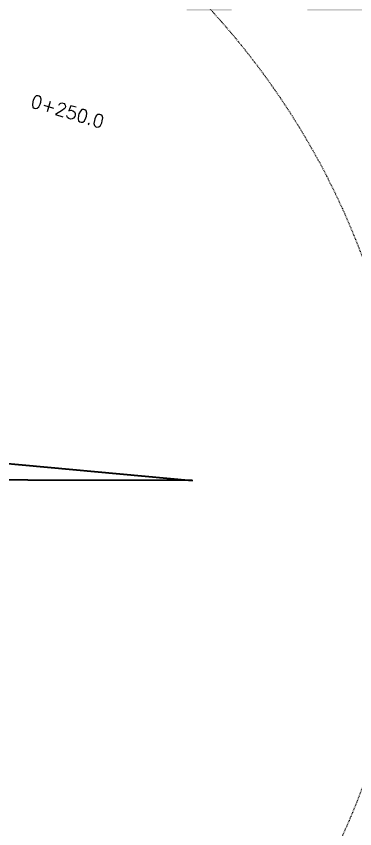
# Model space of a CAD drawing. Header units: metres. Extents: x 544752 to 548977, y 1840603 to 1844608.
# Drawn here: x 545038.8 to 545085.8, y 1843932.2 to 1844045.3 of the extents above; entities that cross this region are included whole.
import ezdxf

# ---------------------------------------------------------------- set-up
doc = ezdxf.new("R2010")
doc.units = ezdxf.units.M
doc.header["$MEASUREMENT"] = 0
doc.linetypes.add('ACAD_ISO02W100', pattern=[15, 12, -3])
doc.linetypes.add('Anordnung Grundriss$0$GESTRICHELT', pattern=[0.75, 0.5, -0.25])
doc.layers.add('Anordnung Grundriss$0$FBC-Windkraftstandort', color=7, linetype='Continuous')
doc.layers.add('C-ROAD-SAMP-TEXT', color=11, linetype='Continuous', lineweight=0)
doc.layers.add('Đường', color=5, linetype='ACAD_ISO02W100', lineweight=5)

# ---------------------------------------------------------------- blocks, each defined once
blk = doc.blocks.new('TB')
at = {"layer": 'Anordnung Grundriss$0$FBC-Windkraftstandort', "color": 1, "ltscale": 0.2}
blk.add_lwpolyline([(-10.82, 8.26), (15.12, 74.06), (-4.2, 8.21)], dxfattribs=at)
at = {"layer": 'Defpoints', "color": 5, "linetype": 'Anordnung Grundriss$0$GESTRICHELT', "lineweight": 5, "ltscale": 0.2}
blk.add_circle((-0.4, 0), 105.73, dxfattribs=at)

msp = doc.modelspace()

# ---------------------------------------------------------------- block references
at = {"layer": 'Đường', "rotation": 286.2264331696364}
msp.add_blockref('TB', (544987.87, 1843974.5), dxfattribs=at)

# ---------------------------------------------------------------- next in the draw order: texts
at = {"layer": 'C-ROAD-SAMP-TEXT', "color": 1, "linetype": 'Continuous', "lineweight": -3, "insert": (545045.88, 1844032.08), "char_height": 1.8, "width": 11.2543, "attachment_point": 5, "rotation": 343.1611, "bg_fill": 3, "box_fill_scale": 1.416667, "bg_fill_color": 256, "bg_fill_true_color": 13158600, "bg_fill_transparency": 0}
msp.add_mtext('{\\Fsimplex.shx|c0;0+250.0}', dxfattribs=at)

# ---------------------------------------------------------------- next in the draw order: texts
at = {"layer": 'Defpoints', "color": 3}
msp.add_text('HH1_11', height=50, dxfattribs=at).set_placement((544977.57, 1844046.1, 1))

doc.saveas('drawing.dxf')
